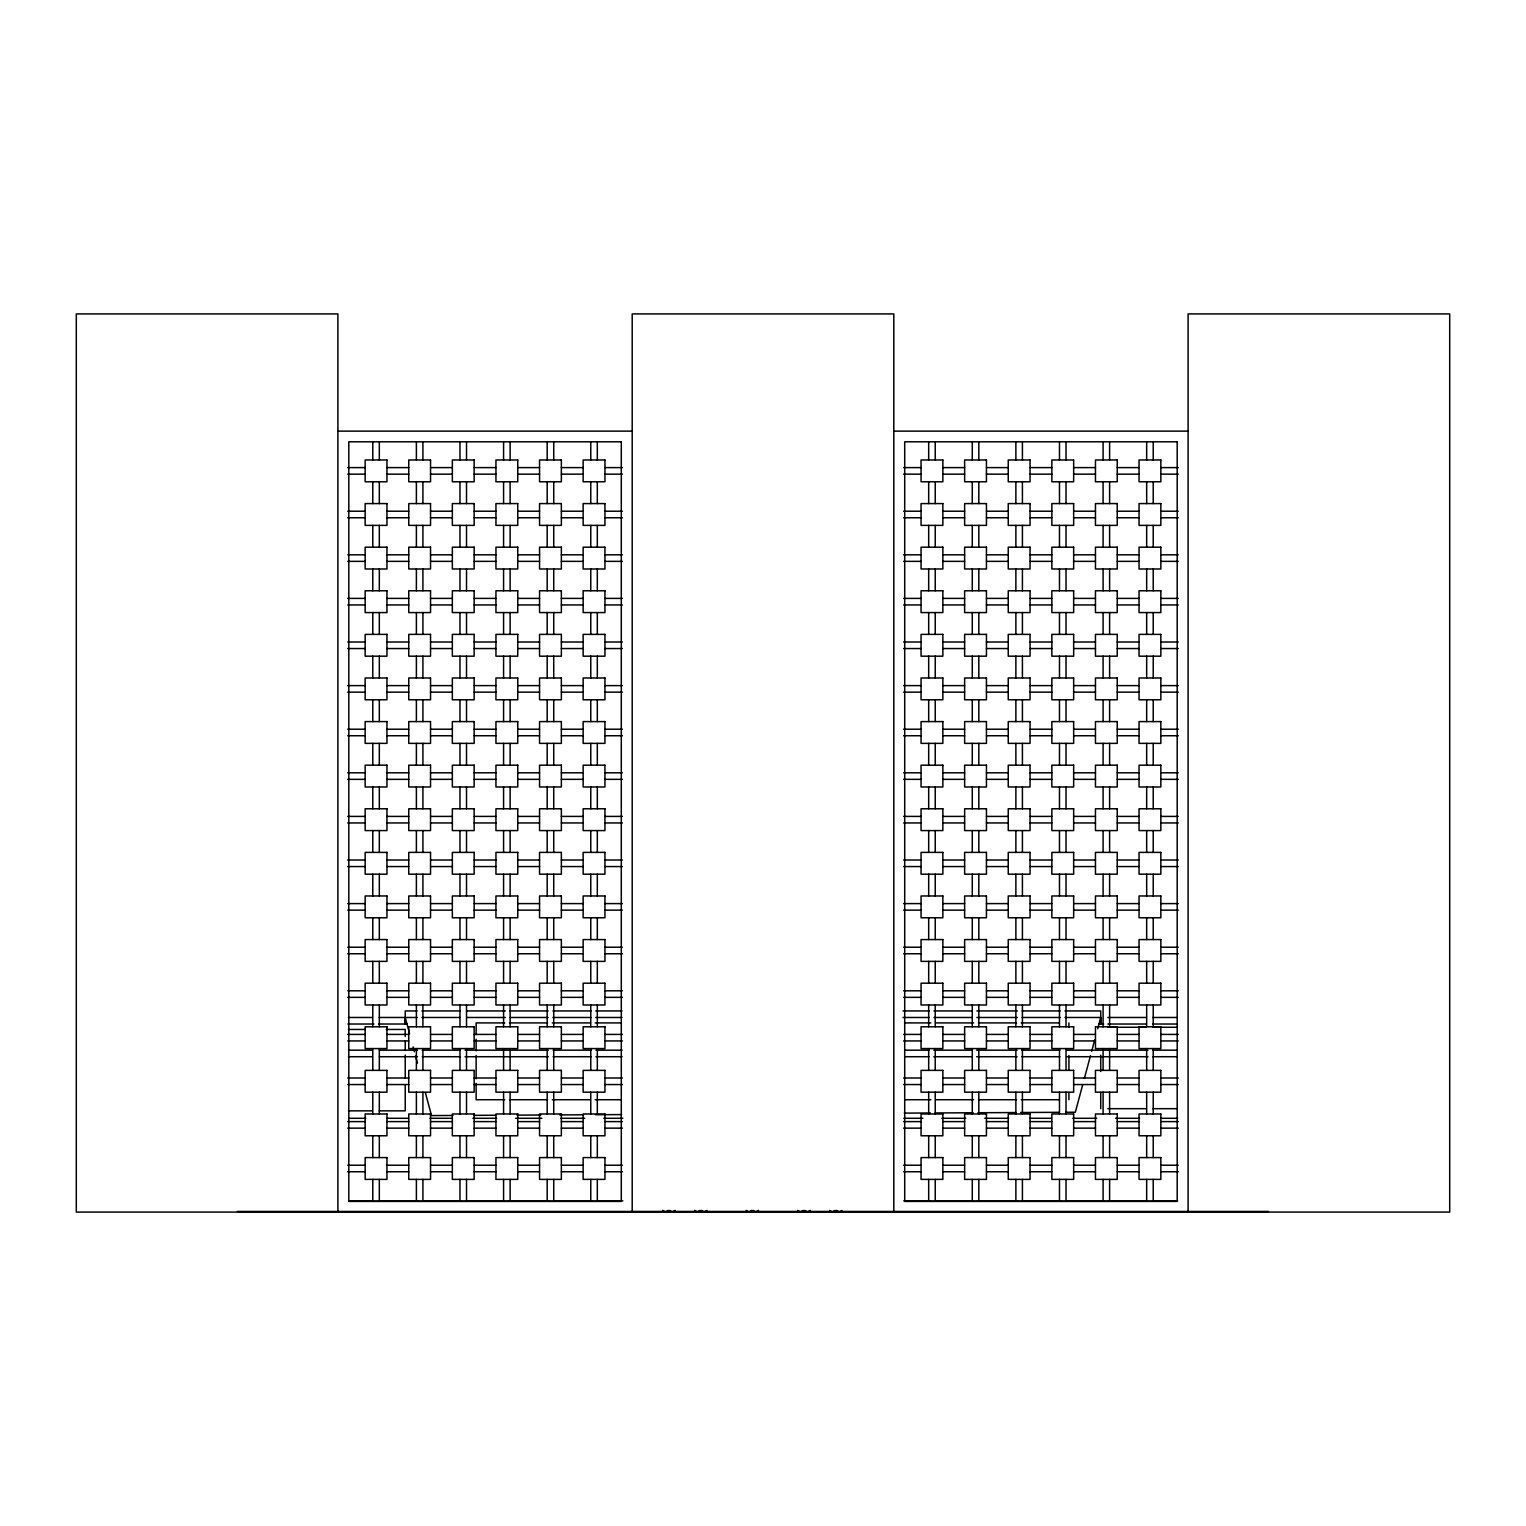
<?xml version="1.0" encoding="UTF-8"?>
<svg xmlns="http://www.w3.org/2000/svg" width="1526" height="1526" viewBox="0 0 1526 1526"><rect width="100%" height="100%" fill="white"/><g stroke="black" fill="none" stroke-linecap="round" stroke-linejoin="round"><path stroke-width="1.5" d="M1064.995 1017.48L1100.723 1017.48L1100.723 1024.022L1100.723 1010.937L1064.995 1010.937M1082.602 1085.081L1075.334 1112.225L1065.835 1112.282M1084.395 1078.386L1090.48 1055.687M1091.662 1051.319L1094.733 1039.855M1097.709 1028.753L1100.723 1017.48M452.898 1115.468L431.515 1115.582L425.392 1092.692M474.281 1115.353L495.664 1115.239M517.047 1115.125L540.795 1115.01M559.813 1114.915L583.561 1114.781M595.445 1114.724L621.578 1114.59M904.289 1113.122L930.421 1112.988M935.171 1112.969L973.187 1112.759M977.937 1112.74L1015.935 1112.549M1020.684 1112.511L1058.701 1112.32M337.895 431.133L632.203 431.133M893.797 431.133L1188.105 431.133M347.718 467.605L365.153 467.605M386.955 467.605L408.758 467.605M430.542 467.605L452.345 467.605M474.147 467.605L495.95 467.605M517.753 467.605L539.555 467.605M561.358 467.605L583.142 467.605M604.945 467.605L622.398 467.605M903.602 467.605L921.055 467.605M942.858 467.605L964.642 467.605M986.445 467.605L1008.247 467.605M1030.05 467.605L1051.853 467.605M1073.655 467.605L1095.458 467.605M1117.242 467.605L1139.045 467.605M1160.847 467.605L1178.282 467.605M347.718 474.147L365.153 474.147M386.955 474.147L408.758 474.147M430.542 474.147L452.345 474.147M474.147 474.147L495.95 474.147M517.753 474.147L539.555 474.147M561.358 474.147L583.142 474.147M604.945 474.147L622.398 474.147M903.602 474.147L921.055 474.147M942.858 474.147L964.642 474.147M986.445 474.147L1008.247 474.147M1030.05 474.147L1051.853 474.147M1073.655 474.147L1095.458 474.147M1117.242 474.147L1139.045 474.147M1160.847 474.147L1178.282 474.147M347.718 511.21L365.153 511.21M386.955 511.21L408.758 511.21M430.542 511.21L452.345 511.21M474.147 511.21L495.95 511.21M517.753 511.21L539.555 511.21M561.358 511.21L583.142 511.21M604.945 511.21L622.398 511.21M903.602 511.21L921.055 511.21M942.858 511.21L964.642 511.21M986.445 511.21L1008.247 511.21M1030.05 511.21L1051.853 511.21M1073.655 511.21L1095.458 511.21M1117.242 511.21L1139.045 511.21M1160.847 511.21L1178.282 511.21M347.718 517.753L365.153 517.753M386.955 517.753L408.758 517.753M430.542 517.753L452.345 517.753M474.147 517.753L495.95 517.753M517.753 517.753L539.555 517.753M561.358 517.753L583.142 517.753M604.945 517.753L622.398 517.753M903.602 517.753L921.055 517.753M942.858 517.753L964.642 517.753M986.445 517.753L1008.247 517.753M1030.05 517.753L1051.853 517.753M1073.655 517.753L1095.458 517.753M1117.242 517.753L1139.045 517.753M1160.847 517.753L1178.282 517.753M347.718 554.815L365.153 554.815M386.955 554.815L408.758 554.815M430.542 554.815L452.345 554.815M474.147 554.815L495.95 554.815M517.753 554.815L539.555 554.815M561.358 554.815L583.142 554.815M604.945 554.815L622.398 554.815M903.602 554.815L921.055 554.815M942.858 554.815L964.642 554.815M986.445 554.815L1008.247 554.815M1030.05 554.815L1051.853 554.815M1073.655 554.815L1095.458 554.815M1117.242 554.815L1139.045 554.815M1160.847 554.815L1178.282 554.815M347.718 561.358L365.153 561.358M386.955 561.358L408.758 561.358M430.542 561.358L452.345 561.358M474.147 561.358L495.95 561.358M517.753 561.358L539.555 561.358M561.358 561.358L583.142 561.358M604.945 561.358L622.398 561.358M903.602 561.358L921.055 561.358M942.858 561.358L964.642 561.358M986.445 561.358L1008.247 561.358M1030.05 561.358L1051.853 561.358M1073.655 561.358L1095.458 561.358M1117.242 561.358L1139.045 561.358M1160.847 561.358L1178.282 561.358M347.718 598.402L365.153 598.402M386.955 598.402L408.758 598.402M430.542 598.402L452.345 598.402M474.147 598.402L495.95 598.402M517.753 598.402L539.555 598.402M561.358 598.402L583.142 598.402M604.945 598.402L622.398 598.402M903.602 598.402L921.055 598.402M942.858 598.402L964.642 598.402M986.445 598.402L1008.247 598.402M1030.05 598.402L1051.853 598.402M1073.655 598.402L1095.458 598.402M1117.242 598.402L1139.045 598.402M1160.847 598.402L1178.282 598.402M347.718 604.945L365.153 604.945M386.955 604.945L408.758 604.945M430.542 604.945L452.345 604.945M474.147 604.945L495.95 604.945M517.753 604.945L539.555 604.945M561.358 604.945L583.142 604.945M604.945 604.945L622.398 604.945M903.602 604.945L921.055 604.945M942.858 604.945L964.642 604.945M986.445 604.945L1008.247 604.945M1030.05 604.945L1051.853 604.945M1073.655 604.945L1095.458 604.945M1117.242 604.945L1139.045 604.945M1160.847 604.945L1178.282 604.945M347.718 642.007L365.153 642.007M386.955 642.007L408.758 642.007M430.542 642.007L452.345 642.007M474.147 642.007L495.95 642.007M517.753 642.007L539.555 642.007M561.358 642.007L583.142 642.007M604.945 642.007L622.398 642.007M903.602 642.007L921.055 642.007M942.858 642.007L964.642 642.007M986.445 642.007L1008.247 642.007M1030.05 642.007L1051.853 642.007M1073.655 642.007L1095.458 642.007M1117.242 642.007L1139.045 642.007M1160.847 642.007L1178.282 642.007M347.718 648.55L365.153 648.55M386.955 648.55L408.758 648.55M430.542 648.55L452.345 648.55M474.147 648.55L495.95 648.55M517.753 648.55L539.555 648.55M561.358 648.55L583.142 648.55M604.945 648.55L622.398 648.55M903.602 648.55L921.055 648.55M942.858 648.55L964.642 648.55M986.445 648.55L1008.247 648.55M1030.05 648.55L1051.853 648.55M1073.655 648.55L1095.458 648.55M1117.242 648.55L1139.045 648.55M1160.847 648.55L1178.282 648.55M347.718 685.613L365.153 685.613M386.955 685.613L408.758 685.613M430.542 685.613L452.345 685.613M474.147 685.613L495.95 685.613M517.753 685.613L539.555 685.613M561.358 685.613L583.142 685.613M604.945 685.613L622.398 685.613M903.602 685.613L921.055 685.613M942.858 685.613L964.642 685.613M986.445 685.613L1008.247 685.613M1030.05 685.613L1051.853 685.613M1073.655 685.613L1095.458 685.613M1117.242 685.613L1139.045 685.613M1160.847 685.613L1178.282 685.613M347.718 692.155L365.153 692.155M386.955 692.155L408.758 692.155M430.542 692.155L452.345 692.155M474.147 692.155L495.95 692.155M517.753 692.155L539.555 692.155M561.358 692.155L583.142 692.155M604.945 692.155L622.398 692.155M903.602 692.155L921.055 692.155M942.858 692.155L964.642 692.155M986.445 692.155L1008.247 692.155M1030.05 692.155L1051.853 692.155M1073.655 692.155L1095.458 692.155M1117.242 692.155L1139.045 692.155M1160.847 692.155L1178.282 692.155M347.718 729.218L365.153 729.218M386.955 729.218L408.758 729.218M430.542 729.218L452.345 729.218M474.147 729.218L495.95 729.218M517.753 729.218L539.555 729.218M561.358 729.218L583.142 729.218M604.945 729.218L622.398 729.218M903.602 729.218L921.055 729.218M942.858 729.218L964.642 729.218M986.445 729.218L1008.247 729.218M1030.05 729.218L1051.853 729.218M1073.655 729.218L1095.458 729.218M1117.242 729.218L1139.045 729.218M1160.847 729.218L1178.282 729.218M347.718 735.742L365.153 735.742M386.955 735.742L408.758 735.742M430.542 735.742L452.345 735.742M474.147 735.742L495.95 735.742M517.753 735.742L539.555 735.742M561.358 735.742L583.142 735.742M604.945 735.742L622.398 735.742M903.602 735.742L921.055 735.742M942.858 735.742L964.642 735.742M986.445 735.742L1008.247 735.742M1030.05 735.742L1051.853 735.742M1073.655 735.742L1095.458 735.742M1117.242 735.742L1139.045 735.742M1160.847 735.742L1178.282 735.742M347.718 772.805L365.153 772.805M386.955 772.805L408.758 772.805M430.542 772.805L452.345 772.805M474.147 772.805L495.95 772.805M517.753 772.805L539.555 772.805M561.358 772.805L583.142 772.805M604.945 772.805L622.398 772.805M903.602 772.805L921.055 772.805M942.858 772.805L964.642 772.805M986.445 772.805L1008.247 772.805M1030.05 772.805L1051.853 772.805M1073.655 772.805L1095.458 772.805M1117.242 772.805L1139.045 772.805M1160.847 772.805L1178.282 772.805M347.718 779.347L365.153 779.347M386.955 779.347L408.758 779.347M430.542 779.347L452.345 779.347M474.147 779.347L495.95 779.347M517.753 779.347L539.555 779.347M561.358 779.347L583.142 779.347M604.945 779.347L622.398 779.347M903.602 779.347L921.055 779.347M942.858 779.347L964.642 779.347M986.445 779.347L1008.247 779.347M1030.05 779.347L1051.853 779.347M1073.655 779.347L1095.458 779.347M1117.242 779.347L1139.045 779.347M1160.847 779.347L1178.282 779.347M347.718 816.41L365.153 816.41M386.955 816.41L408.758 816.41M430.542 816.41L452.345 816.41M474.147 816.41L495.95 816.41M517.753 816.41L539.555 816.41M561.358 816.41L583.142 816.41M604.945 816.41L622.398 816.41M903.602 816.41L921.055 816.41M942.858 816.41L964.642 816.41M986.445 816.41L1008.247 816.41M1030.05 816.41L1051.853 816.41M1073.655 816.41L1095.458 816.41M1117.242 816.41L1139.045 816.41M1160.847 816.41L1178.282 816.41M347.718 822.953L365.153 822.953M386.955 822.953L408.758 822.953M430.542 822.953L452.345 822.953M474.147 822.953L495.95 822.953M517.753 822.953L539.555 822.953M561.358 822.953L583.142 822.953M604.945 822.953L622.398 822.953M903.602 822.953L921.055 822.953M942.858 822.953L964.642 822.953M986.445 822.953L1008.247 822.953M1030.05 822.953L1051.853 822.953M1073.655 822.953L1095.458 822.953M1117.242 822.953L1139.045 822.953M1160.847 822.953L1178.282 822.953M347.718 860.015L365.153 860.015M386.955 860.015L408.758 860.015M430.542 860.015L452.345 860.015M474.147 860.015L495.95 860.015M517.753 860.015L539.555 860.015M561.358 860.015L583.142 860.015M604.945 860.015L622.398 860.015M903.602 860.015L921.055 860.015M942.858 860.015L964.642 860.015M986.445 860.015L1008.247 860.015M1030.05 860.015L1051.853 860.015M1073.655 860.015L1095.458 860.015M1117.242 860.015L1139.045 860.015M1160.847 860.015L1178.282 860.015M347.718 866.558L365.153 866.558M386.955 866.558L408.758 866.558M430.542 866.558L452.345 866.558M474.147 866.558L495.95 866.558M517.753 866.558L539.555 866.558M561.358 866.558L583.142 866.558M604.945 866.558L622.398 866.558M903.602 866.558L921.055 866.558M942.858 866.558L964.642 866.558M986.445 866.558L1008.247 866.558M1030.05 866.558L1051.853 866.558M1073.655 866.558L1095.458 866.558M1117.242 866.558L1139.045 866.558M1160.847 866.558L1178.282 866.558M347.718 903.602L365.153 903.602M386.955 903.602L408.758 903.602M430.542 903.602L452.345 903.602M474.147 903.602L495.95 903.602M517.753 903.602L539.555 903.602M561.358 903.602L583.142 903.602M604.945 903.602L622.398 903.602M903.602 903.602L921.055 903.602M942.858 903.602L964.642 903.602M986.445 903.602L1008.247 903.602M1030.05 903.602L1051.853 903.602M1073.655 903.602L1095.458 903.602M1117.242 903.602L1139.045 903.602M1160.847 903.602L1178.282 903.602M347.718 910.145L365.153 910.145M386.955 910.145L408.758 910.145M430.542 910.145L452.345 910.145M474.147 910.145L495.95 910.145M517.753 910.145L539.555 910.145M561.358 910.145L583.142 910.145M604.945 910.145L622.398 910.145M903.602 910.145L921.055 910.145M942.858 910.145L964.642 910.145M986.445 910.145L1008.247 910.145M1030.05 910.145L1051.853 910.145M1073.655 910.145L1095.458 910.145M1117.242 910.145L1139.045 910.145M1160.847 910.145L1178.282 910.145M347.718 947.207L365.153 947.207M386.955 947.207L408.758 947.207M430.542 947.207L452.345 947.207M474.147 947.207L495.95 947.207M517.753 947.207L539.555 947.207M561.358 947.207L583.142 947.207M604.945 947.207L622.398 947.207M903.602 947.207L921.055 947.207M942.858 947.207L964.642 947.207M986.445 947.207L1008.247 947.207M1030.05 947.207L1051.853 947.207M1073.655 947.207L1095.458 947.207M1117.242 947.207L1139.045 947.207M1160.847 947.207L1178.282 947.207M347.718 953.75L365.153 953.75M386.955 953.75L408.758 953.75M430.542 953.75L452.345 953.75M474.147 953.75L495.95 953.75M517.753 953.75L539.555 953.75M561.358 953.75L583.142 953.75M604.945 953.75L622.398 953.75M903.602 953.75L921.055 953.75M942.858 953.75L964.642 953.75M986.445 953.75L1008.247 953.75M1030.05 953.75L1051.853 953.75M1073.655 953.75L1095.458 953.75M1117.242 953.75L1139.045 953.75M1160.847 953.75L1178.282 953.75M347.718 990.813L365.153 990.813M386.955 990.813L408.758 990.813M430.542 990.813L452.345 990.813M474.147 990.813L495.95 990.813M517.753 990.813L539.555 990.813M561.358 990.813L583.142 990.813M604.945 990.813L622.398 990.813M903.602 990.813L921.055 990.813M942.858 990.813L964.642 990.813M986.445 990.813L1008.247 990.813M1030.05 990.813L1051.853 990.813M1073.655 990.813L1095.458 990.813M1117.242 990.813L1139.045 990.813M1160.847 990.813L1178.282 990.813M347.718 997.355L365.153 997.355M386.955 997.355L408.758 997.355M430.542 997.355L452.345 997.355M474.147 997.355L495.95 997.355M517.753 997.355L539.555 997.355M561.358 997.355L583.142 997.355M604.945 997.355L622.398 997.355M903.602 997.355L921.055 997.355M942.858 997.355L964.642 997.355M986.445 997.355L1008.247 997.355M1030.05 997.355L1051.853 997.355M1073.655 997.355L1095.458 997.355M1117.242 997.355L1139.045 997.355M1160.847 997.355L1178.282 997.355M417.151 1010.937L405.229 1010.937L405.229 1024.022L405.229 1017.48L409.521 1033.445M421.901 1010.937L460.013 1010.937M467.166 1010.937L505.278 1010.937M510.027 1010.937L548.139 1010.937M552.908 1010.937L591.02 1010.937M595.769 1010.937L621.979 1010.937M903.03 1010.937L929.239 1010.937M933.988 1010.937L972.1 1010.937M976.869 1010.937L1017.365 1010.937M1022.134 1010.937L1060.227 1010.937M348.367 1017.48L372.058 1017.48M379.173 1017.48L417.151 1017.48M421.901 1017.48L460.013 1017.48M467.166 1017.48L505.278 1017.48M510.027 1017.48L548.139 1017.48M552.908 1017.48L591.02 1017.48M595.769 1017.48L621.979 1017.48M903.03 1017.48L929.239 1017.48M933.988 1017.48L972.1 1017.48M976.869 1017.48L1017.365 1017.48M1022.134 1017.48L1060.227 1017.48M1107.838 1017.48L1145.74 1017.48M1152.855 1017.48L1176.546 1017.48M504.705 1022.916L476.131 1022.916L476.131 1034.552M509.455 1022.916L547.548 1022.916M552.317 1022.916L590.409 1022.916M595.159 1022.916L621.349 1022.916M904.632 1022.916L930.822 1022.916M935.591 1022.916L973.664 1022.916M978.433 1022.916L1016.526 1022.916M1021.295 1022.916L1059.368 1022.916M347.909 1024.022L373.908 1024.022M378.639 1024.022L406.984 1024.022M1098.968 1024.022L1103.699 1024.022M1107.838 1024.022L1146.236 1024.022M1152.855 1024.022L1176.947 1024.022M1107.819 1027.265L1145.683 1027.265M1152.798 1027.265L1176.451 1027.265M348.443 1029.459L365 1029.459M386.307 1029.459L405.229 1029.459L405.229 1036.421M347.718 1034.418L365.153 1034.418M386.955 1034.418L408.758 1034.418M430.542 1034.418L452.345 1034.418M474.147 1034.418L495.95 1034.418M517.753 1034.418L539.555 1034.418M561.358 1034.418L583.142 1034.418M604.945 1034.418L622.398 1034.418M903.602 1034.418L921.055 1034.418M942.858 1034.418L964.642 1034.418M986.445 1034.418L1008.247 1034.418M1030.05 1034.418L1051.853 1034.418M1073.655 1034.418L1095.458 1034.418M1117.242 1034.418L1139.045 1034.418M1160.847 1034.418L1178.282 1034.418M347.718 1040.942L365.153 1040.942M386.955 1040.942L408.758 1040.942M430.542 1040.942L452.345 1040.942M474.147 1040.942L495.95 1040.942M517.753 1040.942L539.555 1040.942M561.358 1040.942L583.142 1040.942M604.945 1040.942L622.398 1040.942M903.602 1040.942L921.055 1040.942M942.858 1040.942L964.642 1040.942M986.445 1040.942L1008.247 1040.942M1030.05 1040.942L1051.853 1040.942M1073.655 1040.942L1095.458 1040.942M1117.242 1040.942L1139.045 1040.942M1160.847 1040.942L1178.282 1040.942M348.481 1050.174L372.268 1050.174M379.402 1050.174L417.475 1050.174M422.244 1050.174L460.318 1050.174M465.068 1050.174L548.349 1050.174M553.099 1050.174L591.172 1050.174M595.941 1050.174L622.112 1050.174M905.261 1050.174L929.048 1050.174M933.817 1050.174L971.89 1050.174M976.64 1050.174L1017.098 1050.174M1021.848 1050.174L1059.921 1050.174M1067.055 1050.174L1147.972 1050.174M1152.721 1050.174L1176.508 1050.174M348.481 1056.717L372.268 1056.717M379.402 1056.717L417.475 1056.717M422.244 1056.717L460.318 1056.717M465.068 1056.717L548.349 1056.717M553.099 1056.717L591.172 1056.717M595.941 1056.717L622.112 1056.717M905.261 1056.717L929.048 1056.717M933.817 1056.717L971.89 1056.717M976.64 1056.717L1017.098 1056.717M1021.848 1056.717L1059.921 1056.717M1067.055 1056.717L1147.972 1056.717M1152.721 1056.717L1176.508 1056.717M347.718 1078.005L365.153 1078.005M386.955 1078.005L408.758 1078.005M430.542 1078.005L452.345 1078.005M474.147 1078.005L495.95 1078.005M517.753 1078.005L539.555 1078.005M561.358 1078.005L583.142 1078.005M604.945 1078.005L622.398 1078.005M903.602 1078.005L921.055 1078.005M942.858 1078.005L964.642 1078.005M986.445 1078.005L1008.247 1078.005M1030.05 1078.005L1051.853 1078.005M1073.655 1078.005L1095.458 1078.005M1117.242 1078.005L1139.045 1078.005M1160.847 1078.005L1178.282 1078.005M347.718 1084.547L365.153 1084.547M386.955 1084.547L408.758 1084.547M430.542 1084.547L452.345 1084.547M474.147 1084.547L495.95 1084.547M517.753 1084.547L539.555 1084.547M561.358 1084.547L583.142 1084.547M604.945 1084.547L622.398 1084.547M903.602 1084.547L921.055 1084.547M942.858 1084.547L964.642 1084.547M986.445 1084.547L1008.247 1084.547M1030.05 1084.547L1051.853 1084.547M1073.655 1084.547L1095.458 1084.547M1117.242 1084.547L1139.045 1084.547M1160.847 1084.547L1178.282 1084.547M504.705 1099.731L476.131 1099.731L476.131 1083.441M509.455 1099.731L547.548 1099.731M552.317 1099.731L590.409 1099.731M595.159 1099.731L621.349 1099.731M904.632 1099.731L930.822 1099.731M935.591 1099.731L973.664 1099.731M978.433 1099.731L1016.526 1099.731M1021.295 1099.731L1059.368 1099.731M1107.819 1108.677L1145.683 1108.677M1152.798 1108.677L1176.451 1108.677M348.443 1110.852L372.096 1110.852M379.192 1110.852L405.229 1110.852L405.229 1085.272M349.034 1118.291L365.706 1118.291M387.127 1118.291L408.548 1118.291M429.989 1118.291L451.41 1118.291M472.85 1118.291L496.656 1118.291M515.693 1118.291L541.883 1118.291M560.939 1118.291L584.744 1118.291M603.8 1118.291L622.837 1118.291M903.793 1118.291L922.829 1118.291M941.885 1118.291L965.691 1118.291M984.728 1118.291L1008.552 1118.291M1029.974 1118.291L1051.395 1118.291M1072.835 1118.291L1096.641 1118.291M1115.678 1118.291L1139.502 1118.291M1160.924 1118.291L1177.595 1118.291M347.718 1121.61L365.153 1121.61M386.955 1121.61L408.758 1121.61M430.542 1121.61L452.345 1121.61M474.147 1121.61L495.95 1121.61M517.753 1121.61L539.555 1121.61M561.358 1121.61L583.142 1121.61M604.945 1121.61L622.398 1121.61M903.602 1121.61L921.055 1121.61M942.858 1121.61L964.642 1121.61M986.445 1121.61L1008.247 1121.61M1030.05 1121.61L1051.853 1121.61M1073.655 1121.61L1095.458 1121.61M1117.242 1121.61L1139.045 1121.61M1160.847 1121.61L1178.282 1121.61M347.718 1128.153L365.153 1128.153M386.955 1128.153L408.758 1128.153M430.542 1128.153L452.345 1128.153M474.147 1128.153L495.95 1128.153M517.753 1128.153L539.555 1128.153M561.358 1128.153L583.142 1128.153M604.945 1128.153L622.398 1128.153M903.602 1128.153L921.055 1128.153M942.858 1128.153L964.642 1128.153M986.445 1128.153L1008.247 1128.153M1030.05 1128.153L1051.853 1128.153M1073.655 1128.153L1095.458 1128.153M1117.242 1128.153L1139.045 1128.153M1160.847 1128.153L1178.282 1128.153M347.718 1165.215L365.153 1165.215M386.955 1165.215L408.758 1165.215M430.542 1165.215L452.345 1165.215M474.147 1165.215L495.95 1165.215M517.753 1165.215L539.555 1165.215M561.358 1165.215L583.142 1165.215M604.945 1165.215L622.398 1165.215M903.602 1165.215L921.055 1165.215M942.858 1165.215L964.642 1165.215M986.445 1165.215L1008.247 1165.215M1030.05 1165.215L1051.853 1165.215M1073.655 1165.215L1095.458 1165.215M1117.242 1165.215L1139.045 1165.215M1160.847 1165.215L1178.282 1165.215M347.718 1171.758L365.153 1171.758M386.955 1171.758L408.758 1171.758M430.542 1171.758L452.345 1171.758M474.147 1171.758L495.95 1171.758M517.753 1171.758L539.555 1171.758M561.358 1171.758L583.142 1171.758M604.945 1171.758L622.398 1171.758M903.602 1171.758L921.055 1171.758M942.858 1171.758L964.642 1171.758M986.445 1171.758L1008.247 1171.758M1030.05 1171.758L1051.853 1171.758M1073.655 1171.758L1095.458 1171.758M1117.242 1171.758L1139.045 1171.758M1160.847 1171.758L1178.282 1171.758M349.034 1200.867L372.84 1200.867M379.993 1200.867L418.086 1200.867M422.836 1200.867L460.928 1200.867M465.697 1200.867L503.79 1200.867M508.559 1200.867L549.036 1200.867M553.785 1200.867L591.878 1200.867M596.647 1200.867L622.837 1200.867M903.793 1200.867L929.983 1200.867M934.732 1200.867L972.825 1200.867M977.594 1200.867L1018.071 1200.867M1022.84 1200.867L1060.932 1200.867M1065.682 1200.867L1103.775 1200.867M1108.544 1200.867L1146.636 1200.867M1153.79 1200.867L1177.595 1200.867M237.446 1211.434L1268.507 1211.434M413.126 1046.912L414.404 1051.7M415.568 1056.068L417.456 1063.107M1188.105 1212.083L1188.105 313.917L1449.7 313.917L1449.7 1212.083L76.3 1212.083L76.3 313.917L337.895 313.917L337.895 1212.083M1153.217 442.54L1153.217 459.975M1153.217 481.777L1153.217 503.58M1153.217 525.383L1153.217 547.185M1153.217 568.988L1153.217 590.772M1153.217 612.575L1153.217 634.377M1153.217 656.18L1153.217 677.983M1153.217 699.785L1153.217 721.588M1153.217 743.372L1153.217 765.175M1153.217 786.977L1153.217 808.78M1153.217 830.583L1153.217 852.385M1153.217 874.188L1153.217 895.972M1153.217 917.775L1153.217 939.577M1153.217 961.38L1153.217 983.183M1153.217 1004.985L1153.217 1026.788M1153.217 1048.572L1153.217 1070.375M1153.217 1092.177L1153.217 1113.98M1153.217 1135.783L1153.217 1157.585M1153.217 1179.388L1153.217 1201.172L1146.675 1201.172L1146.675 1179.388M1146.675 442.54L1146.675 459.975M1146.675 481.777L1146.675 503.58M1146.675 525.383L1146.675 547.185M1146.675 568.988L1146.675 590.772M1146.675 612.575L1146.675 634.377M1146.675 656.18L1146.675 677.983M1146.675 699.785L1146.675 721.588M1146.675 743.372L1146.675 765.175M1146.675 786.977L1146.675 808.78M1146.675 830.583L1146.675 852.385M1146.675 874.188L1146.675 895.972M1146.675 917.775L1146.675 939.577M1146.675 961.38L1146.675 983.183M1146.675 1004.985L1146.675 1026.788M1146.675 1048.572L1146.675 1070.375M1146.675 1092.177L1146.675 1113.98M1146.675 1135.783L1146.675 1157.585M1109.612 442.54L1109.612 459.975M1109.612 481.777L1109.612 503.58M1109.612 525.383L1109.612 547.185M1109.612 568.988L1109.612 590.772M1109.612 612.575L1109.612 634.377M1109.612 656.18L1109.612 677.983M1109.612 699.785L1109.612 721.588M1109.612 743.372L1109.612 765.175M1109.612 786.977L1109.612 808.78M1109.612 830.583L1109.612 852.385M1109.612 874.188L1109.612 895.972M1109.612 917.775L1109.612 939.577M1109.612 961.38L1109.612 983.183M1109.612 1004.985L1109.612 1026.788M1109.612 1048.572L1109.612 1070.375M1109.612 1092.177L1109.612 1113.98M1109.612 1135.783L1109.612 1157.585M1109.612 1179.388L1109.612 1201.172L1103.088 1201.172L1103.088 1179.388M1103.088 442.54L1103.088 459.975M1103.088 481.777L1103.088 503.58M1103.088 525.383L1103.088 547.185M1103.088 568.988L1103.088 590.772M1103.088 612.575L1103.088 634.377M1103.088 656.18L1103.088 677.983M1103.088 699.785L1103.088 721.588M1103.088 743.372L1103.088 765.175M1103.088 786.977L1103.088 808.78M1103.088 830.583L1103.088 852.385M1103.088 874.188L1103.088 895.972M1103.088 917.775L1103.088 939.577M1103.088 961.38L1103.088 983.183M1103.088 1004.985L1103.088 1026.788M1103.088 1048.572L1103.088 1070.375M1103.088 1092.177L1103.088 1113.98M1103.088 1135.783L1103.088 1157.585M1100.723 1055.191L1100.723 1071.462M1100.723 1092.406L1100.723 1108.677M1068.906 1022.916L1068.906 1027.57M1068.906 1055.496L1068.906 1069.478M1068.906 1092.75L1068.906 1099.731M1066.025 442.54L1066.025 459.975M1066.025 481.777L1066.025 503.58M1066.025 525.383L1066.025 547.185M1066.025 568.988L1066.025 590.772M1066.025 612.575L1066.025 634.377M1066.025 656.18L1066.025 677.983M1066.025 699.785L1066.025 721.588M1066.025 743.372L1066.025 765.175M1066.025 786.977L1066.025 808.78M1066.025 830.583L1066.025 852.385M1066.025 874.188L1066.025 895.972M1066.025 917.775L1066.025 939.577M1066.025 961.38L1066.025 983.183M1066.025 1004.985L1066.025 1026.788M1066.025 1048.572L1066.025 1070.375M1066.025 1092.177L1066.025 1113.98M1066.025 1135.783L1066.025 1157.585M1066.025 1179.388L1066.025 1201.172L1059.483 1201.172L1059.483 1179.388M1059.483 442.54L1059.483 459.975M1059.483 481.777L1059.483 503.58M1059.483 525.383L1059.483 547.185M1059.483 568.988L1059.483 590.772M1059.483 612.575L1059.483 634.377M1059.483 656.18L1059.483 677.983M1059.483 699.785L1059.483 721.588M1059.483 743.372L1059.483 765.175M1059.483 786.977L1059.483 808.78M1059.483 830.583L1059.483 852.385M1059.483 874.188L1059.483 895.972M1059.483 917.775L1059.483 939.577M1059.483 961.38L1059.483 983.183M1059.483 1004.985L1059.483 1026.788M1059.483 1048.572L1059.483 1070.375M1059.483 1092.177L1059.483 1113.98M1059.483 1135.783L1059.483 1157.585M1022.42 442.54L1022.42 459.975M1022.42 481.777L1022.42 503.58M1022.42 525.383L1022.42 547.185M1022.42 568.988L1022.42 590.772M1022.42 612.575L1022.42 634.377M1022.42 656.18L1022.42 677.983M1022.42 699.785L1022.42 721.588M1022.42 743.372L1022.42 765.175M1022.42 786.977L1022.42 808.78M1022.42 830.583L1022.42 852.385M1022.42 874.188L1022.42 895.972M1022.42 917.775L1022.42 939.577M1022.42 961.38L1022.42 983.183M1022.42 1004.985L1022.42 1026.788M1022.42 1048.572L1022.42 1070.375M1022.42 1092.177L1022.42 1113.98M1022.42 1135.783L1022.42 1157.585M1022.42 1179.388L1022.42 1201.172L1015.877 1201.172L1015.877 1179.388M1015.877 442.54L1015.877 459.975M1015.877 481.777L1015.877 503.58M1015.877 525.383L1015.877 547.185M1015.877 568.988L1015.877 590.772M1015.877 612.575L1015.877 634.377M1015.877 656.18L1015.877 677.983M1015.877 699.785L1015.877 721.588M1015.877 743.372L1015.877 765.175M1015.877 786.977L1015.877 808.78M1015.877 830.583L1015.877 852.385M1015.877 874.188L1015.877 895.972M1015.877 917.775L1015.877 939.577M1015.877 961.38L1015.877 983.183M1015.877 1004.985L1015.877 1026.788M1015.877 1048.572L1015.877 1070.375M1015.877 1092.177L1015.877 1113.98M1015.877 1135.783L1015.877 1157.585M978.815 442.54L978.815 459.975M978.815 481.777L978.815 503.58M978.815 525.383L978.815 547.185M978.815 568.988L978.815 590.772M978.815 612.575L978.815 634.377M978.815 656.18L978.815 677.983M978.815 699.785L978.815 721.588M978.815 743.372L978.815 765.175M978.815 786.977L978.815 808.78M978.815 830.583L978.815 852.385M978.815 874.188L978.815 895.972M978.815 917.775L978.815 939.577M978.815 961.38L978.815 983.183M978.815 1004.985L978.815 1026.788M978.815 1048.572L978.815 1070.375M978.815 1092.177L978.815 1113.98M978.815 1135.783L978.815 1157.585M978.815 1179.388L978.815 1201.172L972.272 1201.172L972.272 1179.388M972.272 442.54L972.272 459.975M972.272 481.777L972.272 503.58M972.272 525.383L972.272 547.185M972.272 568.988L972.272 590.772M972.272 612.575L972.272 634.377M972.272 656.18L972.272 677.983M972.272 699.785L972.272 721.588M972.272 743.372L972.272 765.175M972.272 786.977L972.272 808.78M972.272 830.583L972.272 852.385M972.272 874.188L972.272 895.972M972.272 917.775L972.272 939.577M972.272 961.38L972.272 983.183M972.272 1004.985L972.272 1026.788M972.272 1048.572L972.272 1070.375M972.272 1092.177L972.272 1113.98M972.272 1135.783L972.272 1157.585M935.228 442.54L935.228 459.975M935.228 481.777L935.228 503.58M935.228 525.383L935.228 547.185M935.228 568.988L935.228 590.772M935.228 612.575L935.228 634.377M935.228 656.18L935.228 677.983M935.228 699.785L935.228 721.588M935.228 743.372L935.228 765.175M935.228 786.977L935.228 808.78M935.228 830.583L935.228 852.385M935.228 874.188L935.228 895.972M935.228 917.775L935.228 939.577M935.228 961.38L935.228 983.183M935.228 1004.985L935.228 1026.788M935.228 1048.572L935.228 1070.375M935.228 1092.177L935.228 1113.98M935.228 1135.783L935.228 1157.585M935.228 1179.388L935.228 1201.172L928.685 1201.172L928.685 1179.388M928.685 442.54L928.685 459.975M928.685 481.777L928.685 503.58M928.685 525.383L928.685 547.185M928.685 568.988L928.685 590.772M928.685 612.575L928.685 634.377M928.685 656.18L928.685 677.983M928.685 699.785L928.685 721.588M928.685 743.372L928.685 765.175M928.685 786.977L928.685 808.78M928.685 830.583L928.685 852.385M928.685 874.188L928.685 895.972M928.685 917.775L928.685 939.577M928.685 961.38L928.685 983.183M928.685 1004.985L928.685 1026.788M928.685 1048.572L928.685 1070.375M928.685 1092.177L928.685 1113.98M928.685 1135.783L928.685 1157.585M893.797 1212.083L893.797 313.917L632.203 313.917L632.203 1212.083M597.315 442.54L597.315 459.975M597.315 481.777L597.315 503.58M597.315 525.383L597.315 547.185M597.315 568.988L597.315 590.772M597.315 612.575L597.315 634.377M597.315 656.18L597.315 677.983M597.315 699.785L597.315 721.588M597.315 743.372L597.315 765.175M597.315 786.977L597.315 808.78M597.315 830.583L597.315 852.385M597.315 874.188L597.315 895.972M597.315 917.775L597.315 939.577M597.315 961.38L597.315 983.183M597.315 1004.985L597.315 1026.788M597.315 1048.572L597.315 1070.375M597.315 1092.177L597.315 1113.98M597.315 1135.783L597.315 1157.585M597.315 1179.388L597.315 1201.172L590.772 1201.172L590.772 1179.388M590.772 442.54L590.772 459.975M590.772 481.777L590.772 503.58M590.772 525.383L590.772 547.185M590.772 568.988L590.772 590.772M590.772 612.575L590.772 634.377M590.772 656.18L590.772 677.983M590.772 699.785L590.772 721.588M590.772 743.372L590.772 765.175M590.772 786.977L590.772 808.78M590.772 830.583L590.772 852.385M590.772 874.188L590.772 895.972M590.772 917.775L590.772 939.577M590.772 961.38L590.772 983.183M590.772 1004.985L590.772 1026.788M590.772 1048.572L590.772 1070.375M590.772 1092.177L590.772 1113.98M590.772 1135.783L590.772 1157.585M553.728 442.54L553.728 459.975M553.728 481.777L553.728 503.58M553.728 525.383L553.728 547.185M553.728 568.988L553.728 590.772M553.728 612.575L553.728 634.377M553.728 656.18L553.728 677.983M553.728 699.785L553.728 721.588M553.728 743.372L553.728 765.175M553.728 786.977L553.728 808.78M553.728 830.583L553.728 852.385M553.728 874.188L553.728 895.972M553.728 917.775L553.728 939.577M553.728 961.38L553.728 983.183M553.728 1004.985L553.728 1026.788M553.728 1048.572L553.728 1070.375M553.728 1092.177L553.728 1113.98M553.728 1135.783L553.728 1157.585M553.728 1179.388L553.728 1201.172L547.185 1201.172L547.185 1179.388M547.185 442.54L547.185 459.975M547.185 481.777L547.185 503.58M547.185 525.383L547.185 547.185M547.185 568.988L547.185 590.772M547.185 612.575L547.185 634.377M547.185 656.18L547.185 677.983M547.185 699.785L547.185 721.588M547.185 743.372L547.185 765.175M547.185 786.977L547.185 808.78M547.185 830.583L547.185 852.385M547.185 874.188L547.185 895.972M547.185 917.775L547.185 939.577M547.185 961.38L547.185 983.183M547.185 1004.985L547.185 1026.788M547.185 1048.572L547.185 1070.375M547.185 1092.177L547.185 1113.98M547.185 1135.783L547.185 1157.585M510.123 442.54L510.123 459.975M510.123 481.777L510.123 503.58M510.123 525.383L510.123 547.185M510.123 568.988L510.123 590.772M510.123 612.575L510.123 634.377M510.123 656.18L510.123 677.983M510.123 699.785L510.123 721.588M510.123 743.372L510.123 765.175M510.123 786.977L510.123 808.78M510.123 830.583L510.123 852.385M510.123 874.188L510.123 895.972M510.123 917.775L510.123 939.577M510.123 961.38L510.123 983.183M510.123 1004.985L510.123 1026.788M510.123 1048.572L510.123 1070.375M510.123 1092.177L510.123 1113.98M510.123 1135.783L510.123 1157.585M510.123 1179.388L510.123 1201.172L503.58 1201.172L503.58 1179.388M503.58 442.54L503.58 459.975M503.58 481.777L503.58 503.58M503.58 525.383L503.58 547.185M503.58 568.988L503.58 590.772M503.58 612.575L503.58 634.377M503.58 656.18L503.58 677.983M503.58 699.785L503.58 721.588M503.58 743.372L503.58 765.175M503.58 786.977L503.58 808.78M503.58 830.583L503.58 852.385M503.58 874.188L503.58 895.972M503.58 917.775L503.58 939.577M503.58 961.38L503.58 983.183M503.58 1004.985L503.58 1026.788M503.58 1048.572L503.58 1070.375M503.58 1092.177L503.58 1113.98M503.58 1135.783L503.58 1157.585M476.131 1039.206L476.131 1050.842M476.131 1055.496L476.131 1078.787M466.517 442.54L466.517 459.975M466.517 481.777L466.517 503.58M466.517 525.383L466.517 547.185M466.517 568.988L466.517 590.772M466.517 612.575L466.517 634.377M466.517 656.18L466.517 677.983M466.517 699.785L466.517 721.588M466.517 743.372L466.517 765.175M466.517 786.977L466.517 808.78M466.517 830.583L466.517 852.385M466.517 874.188L466.517 895.972M466.517 917.775L466.517 939.577M466.517 961.38L466.517 983.183M466.517 1004.985L466.517 1026.788M466.517 1048.572L466.517 1070.375M466.517 1092.177L466.517 1113.98M466.517 1135.783L466.517 1157.585M466.517 1179.388L466.517 1201.172L459.975 1201.172L459.975 1179.388M459.975 442.54L459.975 459.975M459.975 481.777L459.975 503.58M459.975 525.383L459.975 547.185M459.975 568.988L459.975 590.772M459.975 612.575L459.975 634.377M459.975 656.18L459.975 677.983M459.975 699.785L459.975 721.588M459.975 743.372L459.975 765.175M459.975 786.977L459.975 808.78M459.975 830.583L459.975 852.385M459.975 874.188L459.975 895.972M459.975 917.775L459.975 939.577M459.975 961.38L459.975 983.183M459.975 1004.985L459.975 1026.788M459.975 1048.572L459.975 1070.375M459.975 1092.177L459.975 1113.98M459.975 1135.783L459.975 1157.585M422.912 442.54L422.912 459.975M422.912 481.777L422.912 503.58M422.912 525.383L422.912 547.185M422.912 568.988L422.912 590.772M422.912 612.575L422.912 634.377M422.912 656.18L422.912 677.983M422.912 699.785L422.912 721.588M422.912 743.372L422.912 765.175M422.912 786.977L422.912 808.78M422.912 830.583L422.912 852.385M422.912 874.188L422.912 895.972M422.912 917.775L422.912 939.577M422.912 961.38L422.912 983.183M422.912 1004.985L422.912 1026.788M422.912 1048.572L422.912 1070.375M422.912 1092.177L422.912 1113.98M422.912 1135.783L422.912 1157.585M422.912 1179.388L422.912 1201.172L416.388 1201.172L416.388 1179.388M416.388 442.54L416.388 459.975M416.388 481.777L416.388 503.58M416.388 525.383L416.388 547.185M416.388 568.988L416.388 590.772M416.388 612.575L416.388 634.377M416.388 656.18L416.388 677.983M416.388 699.785L416.388 721.588M416.388 743.372L416.388 765.175M416.388 786.977L416.388 808.78M416.388 830.583L416.388 852.385M416.388 874.188L416.388 895.972M416.388 917.775L416.388 939.577M416.388 961.38L416.388 983.183M416.388 1004.985L416.388 1026.788M416.388 1048.572L416.388 1070.375M416.388 1092.177L416.388 1113.98M416.388 1135.783L416.388 1157.585M405.229 1041.075L405.229 1050.384M405.229 1055.038L405.229 1078.291M379.325 442.54L379.325 459.975M379.325 481.777L379.325 503.58M379.325 525.383L379.325 547.185M379.325 568.988L379.325 590.772M379.325 612.575L379.325 634.377M379.325 656.18L379.325 677.983M379.325 699.785L379.325 721.588M379.325 743.372L379.325 765.175M379.325 786.977L379.325 808.78M379.325 830.583L379.325 852.385M379.325 874.188L379.325 895.972M379.325 917.775L379.325 939.577M379.325 961.38L379.325 983.183M379.325 1004.985L379.325 1026.788M379.325 1048.572L379.325 1070.375M379.325 1092.177L379.325 1113.98M379.325 1135.783L379.325 1157.585M379.325 1179.388L379.325 1201.172L372.783 1201.172L372.783 1179.388M372.783 442.54L372.783 459.975M372.783 481.777L372.783 503.58M372.783 525.383L372.783 547.185M372.783 568.988L372.783 590.772M372.783 612.575L372.783 634.377M372.783 656.18L372.783 677.983M372.783 699.785L372.783 721.588M372.783 743.372L372.783 765.175M372.783 786.977L372.783 808.78M372.783 830.583L372.783 852.385M372.783 874.188L372.783 895.972M372.783 917.775L372.783 939.577M372.783 961.38L372.783 983.183M372.783 1004.985L372.783 1026.788M372.783 1048.572L372.783 1070.375M372.783 1092.177L372.783 1113.98M372.783 1135.783L372.783 1157.585M810.058 1210.385A6.924 4.902 -90 0 1 808.303 1211.434M806.377 1211.434A6.924 4.902 -90 0 1 804.622 1210.385M803.21 1210.385A6.924 4.902 -90 0 1 801.436 1211.434M799.529 1211.434A6.924 4.902 -90 0 1 797.774 1210.385M675.045 1210.385A6.924 4.902 -90 0 1 673.29 1211.434M671.383 1211.434A6.924 4.902 -90 0 1 669.609 1210.385M668.197 1210.385A6.924 4.902 -90 0 1 666.423 1211.434M664.516 1211.434A6.924 4.902 -90 0 1 662.761 1210.385M841.932 1210.385A6.924 4.902 -90 0 1 840.158 1211.434M838.251 1211.434A6.924 4.902 -90 0 1 836.496 1210.385M835.084 1210.385A6.924 4.902 -90 0 1 833.31 1211.434M831.403 1211.434A6.924 4.902 -90 0 1 829.648 1210.385M706.92 1210.385A6.924 4.902 -90 0 1 705.165 1211.434M703.238 1211.434A6.924 4.902 -90 0 1 701.483 1210.385M700.072 1210.385A6.924 4.902 -90 0 1 698.298 1211.434M696.39 1211.434A6.924 4.902 -90 0 1 694.635 1210.385M758.498 1210.385A6.924 4.902 -90 0 1 756.724 1211.434M754.817 1211.434A6.924 4.902 -90 0 1 753.043 1210.385M751.631 1210.385A6.924 4.902 -90 0 1 749.876 1211.434M747.969 1211.434A6.924 4.902 -90 0 1 746.195 1210.385M621.292 441.796L348.805 441.796L348.805 1201.42L621.292 1201.42L621.292 441.796M1177.195 441.796L904.708 441.796L904.708 1201.42L1177.195 1201.42L1177.195 441.796M386.955 459.975L365.153 459.975L365.153 481.777L386.955 481.777L386.955 459.975M430.542 459.975L408.758 459.975L408.758 481.777L430.542 481.777L430.542 459.975M474.147 459.975L452.345 459.975L452.345 481.777L474.147 481.777L474.147 459.975M517.753 459.975L495.95 459.975L495.95 481.777L517.753 481.777L517.753 459.975M561.358 459.975L539.555 459.975L539.555 481.777L561.358 481.777L561.358 459.975M604.945 459.975L583.142 459.975L583.142 481.777L604.945 481.777L604.945 459.975M942.858 459.975L921.055 459.975L921.055 481.777L942.858 481.777L942.858 459.975M986.445 459.975L964.642 459.975L964.642 481.777L986.445 481.777L986.445 459.975M1030.05 459.975L1008.247 459.975L1008.247 481.777L1030.05 481.777L1030.05 459.975M1073.655 459.975L1051.853 459.975L1051.853 481.777L1073.655 481.777L1073.655 459.975M1117.242 459.975L1095.458 459.975L1095.458 481.777L1117.242 481.777L1117.242 459.975M1160.847 459.975L1139.045 459.975L1139.045 481.777L1160.847 481.777L1160.847 459.975M386.955 503.58L365.153 503.58L365.153 525.383L386.955 525.383L386.955 503.58M430.542 503.58L408.758 503.58L408.758 525.383L430.542 525.383L430.542 503.58M474.147 503.58L452.345 503.58L452.345 525.383L474.147 525.383L474.147 503.58M517.753 503.58L495.95 503.58L495.95 525.383L517.753 525.383L517.753 503.58M561.358 503.58L539.555 503.58L539.555 525.383L561.358 525.383L561.358 503.58M604.945 503.58L583.142 503.58L583.142 525.383L604.945 525.383L604.945 503.58M942.858 503.58L921.055 503.58L921.055 525.383L942.858 525.383L942.858 503.58M986.445 503.58L964.642 503.58L964.642 525.383L986.445 525.383L986.445 503.58M1030.05 503.58L1008.247 503.58L1008.247 525.383L1030.05 525.383L1030.05 503.58M1073.655 503.58L1051.853 503.58L1051.853 525.383L1073.655 525.383L1073.655 503.58M1117.242 503.58L1095.458 503.58L1095.458 525.383L1117.242 525.383L1117.242 503.58M1160.847 503.58L1139.045 503.58L1139.045 525.383L1160.847 525.383L1160.847 503.58M386.955 547.185L365.153 547.185L365.153 568.988L386.955 568.988L386.955 547.185M430.542 547.185L408.758 547.185L408.758 568.988L430.542 568.988L430.542 547.185M474.147 547.185L452.345 547.185L452.345 568.988L474.147 568.988L474.147 547.185M517.753 547.185L495.95 547.185L495.95 568.988L517.753 568.988L517.753 547.185M561.358 547.185L539.555 547.185L539.555 568.988L561.358 568.988L561.358 547.185M604.945 547.185L583.142 547.185L583.142 568.988L604.945 568.988L604.945 547.185M942.858 547.185L921.055 547.185L921.055 568.988L942.858 568.988L942.858 547.185M986.445 547.185L964.642 547.185L964.642 568.988L986.445 568.988L986.445 547.185M1030.05 547.185L1008.247 547.185L1008.247 568.988L1030.05 568.988L1030.05 547.185M1073.655 547.185L1051.853 547.185L1051.853 568.988L1073.655 568.988L1073.655 547.185M1117.242 547.185L1095.458 547.185L1095.458 568.988L1117.242 568.988L1117.242 547.185M1160.847 547.185L1139.045 547.185L1139.045 568.988L1160.847 568.988L1160.847 547.185M386.955 590.772L365.153 590.772L365.153 612.575L386.955 612.575L386.955 590.772M430.542 590.772L408.758 590.772L408.758 612.575L430.542 612.575L430.542 590.772M474.147 590.772L452.345 590.772L452.345 612.575L474.147 612.575L474.147 590.772M517.753 590.772L495.95 590.772L495.95 612.575L517.753 612.575L517.753 590.772M561.358 590.772L539.555 590.772L539.555 612.575L561.358 612.575L561.358 590.772M604.945 590.772L583.142 590.772L583.142 612.575L604.945 612.575L604.945 590.772M942.858 590.772L921.055 590.772L921.055 612.575L942.858 612.575L942.858 590.772M986.445 590.772L964.642 590.772L964.642 612.575L986.445 612.575L986.445 590.772M1030.05 590.772L1008.247 590.772L1008.247 612.575L1030.05 612.575L1030.05 590.772M1073.655 590.772L1051.853 590.772L1051.853 612.575L1073.655 612.575L1073.655 590.772M1117.242 590.772L1095.458 590.772L1095.458 612.575L1117.242 612.575L1117.242 590.772M1160.847 590.772L1139.045 590.772L1139.045 612.575L1160.847 612.575L1160.847 590.772M386.955 634.377L365.153 634.377L365.153 656.18L386.955 656.18L386.955 634.377M430.542 634.377L408.758 634.377L408.758 656.18L430.542 656.18L430.542 634.377M474.147 634.377L452.345 634.377L452.345 656.18L474.147 656.18L474.147 634.377M517.753 634.377L495.95 634.377L495.95 656.18L517.753 656.18L517.753 634.377M561.358 634.377L539.555 634.377L539.555 656.18L561.358 656.18L561.358 634.377M604.945 634.377L583.142 634.377L583.142 656.18L604.945 656.18L604.945 634.377M942.858 634.377L921.055 634.377L921.055 656.18L942.858 656.18L942.858 634.377M986.445 634.377L964.642 634.377L964.642 656.18L986.445 656.18L986.445 634.377M1030.05 634.377L1008.247 634.377L1008.247 656.18L1030.05 656.18L1030.05 634.377M1073.655 634.377L1051.853 634.377L1051.853 656.18L1073.655 656.18L1073.655 634.377M1117.242 634.377L1095.458 634.377L1095.458 656.18L1117.242 656.18L1117.242 634.377M1160.847 634.377L1139.045 634.377L1139.045 656.18L1160.847 656.18L1160.847 634.377M386.955 677.983L365.153 677.983L365.153 699.785L386.955 699.785L386.955 677.983M430.542 677.983L408.758 677.983L408.758 699.785L430.542 699.785L430.542 677.983M474.147 677.983L452.345 677.983L452.345 699.785L474.147 699.785L474.147 677.983M517.753 677.983L495.95 677.983L495.95 699.785L517.753 699.785L517.753 677.983M561.358 677.983L539.555 677.983L539.555 699.785L561.358 699.785L561.358 677.983M604.945 677.983L583.142 677.983L583.142 699.785L604.945 699.785L604.945 677.983M942.858 677.983L921.055 677.983L921.055 699.785L942.858 699.785L942.858 677.983M986.445 677.983L964.642 677.983L964.642 699.785L986.445 699.785L986.445 677.983M1030.05 677.983L1008.247 677.983L1008.247 699.785L1030.05 699.785L1030.05 677.983M1073.655 677.983L1051.853 677.983L1051.853 699.785L1073.655 699.785L1073.655 677.983M1117.242 677.983L1095.458 677.983L1095.458 699.785L1117.242 699.785L1117.242 677.983M1160.847 677.983L1139.045 677.983L1139.045 699.785L1160.847 699.785L1160.847 677.983M386.955 721.588L365.153 721.588L365.153 743.372L386.955 743.372L386.955 721.588M430.542 721.588L408.758 721.588L408.758 743.372L430.542 743.372L430.542 721.588M474.147 721.588L452.345 721.588L452.345 743.372L474.147 743.372L474.147 721.588M517.753 721.588L495.95 721.588L495.95 743.372L517.753 743.372L517.753 721.588M561.358 721.588L539.555 721.588L539.555 743.372L561.358 743.372L561.358 721.588M604.945 721.588L583.142 721.588L583.142 743.372L604.945 743.372L604.945 721.588M942.858 721.588L921.055 721.588L921.055 743.372L942.858 743.372L942.858 721.588M986.445 721.588L964.642 721.588L964.642 743.372L986.445 743.372L986.445 721.588M1030.05 721.588L1008.247 721.588L1008.247 743.372L1030.05 743.372L1030.05 721.588M1073.655 721.588L1051.853 721.588L1051.853 743.372L1073.655 743.372L1073.655 721.588M1117.242 721.588L1095.458 721.588L1095.458 743.372L1117.242 743.372L1117.242 721.588M1160.847 721.588L1139.045 721.588L1139.045 743.372L1160.847 743.372L1160.847 721.588M386.955 765.175L365.153 765.175L365.153 786.977L386.955 786.977L386.955 765.175M430.542 765.175L408.758 765.175L408.758 786.977L430.542 786.977L430.542 765.175M474.147 765.175L452.345 765.175L452.345 786.977L474.147 786.977L474.147 765.175M517.753 765.175L495.95 765.175L495.95 786.977L517.753 786.977L517.753 765.175M561.358 765.175L539.555 765.175L539.555 786.977L561.358 786.977L561.358 765.175M604.945 765.175L583.142 765.175L583.142 786.977L604.945 786.977L604.945 765.175M942.858 765.175L921.055 765.175L921.055 786.977L942.858 786.977L942.858 765.175M986.445 765.175L964.642 765.175L964.642 786.977L986.445 786.977L986.445 765.175M1030.05 765.175L1008.247 765.175L1008.247 786.977L1030.05 786.977L1030.05 765.175M1073.655 765.175L1051.853 765.175L1051.853 786.977L1073.655 786.977L1073.655 765.175M1117.242 765.175L1095.458 765.175L1095.458 786.977L1117.242 786.977L1117.242 765.175M1160.847 765.175L1139.045 765.175L1139.045 786.977L1160.847 786.977L1160.847 765.175M386.955 808.78L365.153 808.78L365.153 830.583L386.955 830.583L386.955 808.78M430.542 808.78L408.758 808.78L408.758 830.583L430.542 830.583L430.542 808.78M474.147 808.78L452.345 808.78L452.345 830.583L474.147 830.583L474.147 808.78M517.753 808.78L495.95 808.78L495.95 830.583L517.753 830.583L517.753 808.78M561.358 808.78L539.555 808.78L539.555 830.583L561.358 830.583L561.358 808.78M604.945 808.78L583.142 808.78L583.142 830.583L604.945 830.583L604.945 808.78M942.858 808.78L921.055 808.78L921.055 830.583L942.858 830.583L942.858 808.78M986.445 808.78L964.642 808.78L964.642 830.583L986.445 830.583L986.445 808.78M1030.05 808.78L1008.247 808.78L1008.247 830.583L1030.05 830.583L1030.05 808.78M1073.655 808.78L1051.853 808.78L1051.853 830.583L1073.655 830.583L1073.655 808.78M1117.242 808.78L1095.458 808.78L1095.458 830.583L1117.242 830.583L1117.242 808.78M1160.847 808.78L1139.045 808.78L1139.045 830.583L1160.847 830.583L1160.847 808.78M386.955 852.385L365.153 852.385L365.153 874.188L386.955 874.188L386.955 852.385M430.542 852.385L408.758 852.385L408.758 874.188L430.542 874.188L430.542 852.385M474.147 852.385L452.345 852.385L452.345 874.188L474.147 874.188L474.147 852.385M517.753 852.385L495.95 852.385L495.95 874.188L517.753 874.188L517.753 852.385M561.358 852.385L539.555 852.385L539.555 874.188L561.358 874.188L561.358 852.385M604.945 852.385L583.142 852.385L583.142 874.188L604.945 874.188L604.945 852.385M942.858 852.385L921.055 852.385L921.055 874.188L942.858 874.188L942.858 852.385M986.445 852.385L964.642 852.385L964.642 874.188L986.445 874.188L986.445 852.385M1030.05 852.385L1008.247 852.385L1008.247 874.188L1030.05 874.188L1030.05 852.385M1073.655 852.385L1051.853 852.385L1051.853 874.188L1073.655 874.188L1073.655 852.385M1117.242 852.385L1095.458 852.385L1095.458 874.188L1117.242 874.188L1117.242 852.385M1160.847 852.385L1139.045 852.385L1139.045 874.188L1160.847 874.188L1160.847 852.385M386.955 895.972L365.153 895.972L365.153 917.775L386.955 917.775L386.955 895.972M430.542 895.972L408.758 895.972L408.758 917.775L430.542 917.775L430.542 895.972M474.147 895.972L452.345 895.972L452.345 917.775L474.147 917.775L474.147 895.972M517.753 895.972L495.95 895.972L495.95 917.775L517.753 917.775L517.753 895.972M561.358 895.972L539.555 895.972L539.555 917.775L561.358 917.775L561.358 895.972M604.945 895.972L583.142 895.972L583.142 917.775L604.945 917.775L604.945 895.972M942.858 895.972L921.055 895.972L921.055 917.775L942.858 917.775L942.858 895.972M986.445 895.972L964.642 895.972L964.642 917.775L986.445 917.775L986.445 895.972M1030.05 895.972L1008.247 895.972L1008.247 917.775L1030.05 917.775L1030.05 895.972M1073.655 895.972L1051.853 895.972L1051.853 917.775L1073.655 917.775L1073.655 895.972M1117.242 895.972L1095.458 895.972L1095.458 917.775L1117.242 917.775L1117.242 895.972M1160.847 895.972L1139.045 895.972L1139.045 917.775L1160.847 917.775L1160.847 895.972M386.955 939.577L365.153 939.577L365.153 961.38L386.955 961.38L386.955 939.577M430.542 939.577L408.758 939.577L408.758 961.38L430.542 961.38L430.542 939.577M474.147 939.577L452.345 939.577L452.345 961.38L474.147 961.38L474.147 939.577M517.753 939.577L495.95 939.577L495.95 961.38L517.753 961.38L517.753 939.577M561.358 939.577L539.555 939.577L539.555 961.38L561.358 961.38L561.358 939.577M604.945 939.577L583.142 939.577L583.142 961.38L604.945 961.38L604.945 939.577M942.858 939.577L921.055 939.577L921.055 961.38L942.858 961.38L942.858 939.577M986.445 939.577L964.642 939.577L964.642 961.38L986.445 961.38L986.445 939.577M1030.05 939.577L1008.247 939.577L1008.247 961.38L1030.05 961.38L1030.05 939.577M1073.655 939.577L1051.853 939.577L1051.853 961.38L1073.655 961.38L1073.655 939.577M1117.242 939.577L1095.458 939.577L1095.458 961.38L1117.242 961.38L1117.242 939.577M1160.847 939.577L1139.045 939.577L1139.045 961.38L1160.847 961.38L1160.847 939.577M386.955 983.183L365.153 983.183L365.153 1004.985L386.955 1004.985L386.955 983.183M430.542 983.183L408.758 983.183L408.758 1004.985L430.542 1004.985L430.542 983.183M474.147 983.183L452.345 983.183L452.345 1004.985L474.147 1004.985L474.147 983.183M517.753 983.183L495.95 983.183L495.95 1004.985L517.753 1004.985L517.753 983.183M561.358 983.183L539.555 983.183L539.555 1004.985L561.358 1004.985L561.358 983.183M604.945 983.183L583.142 983.183L583.142 1004.985L604.945 1004.985L604.945 983.183M942.858 983.183L921.055 983.183L921.055 1004.985L942.858 1004.985L942.858 983.183M986.445 983.183L964.642 983.183L964.642 1004.985L986.445 1004.985L986.445 983.183M1030.05 983.183L1008.247 983.183L1008.247 1004.985L1030.05 1004.985L1030.05 983.183M1073.655 983.183L1051.853 983.183L1051.853 1004.985L1073.655 1004.985L1073.655 983.183M1117.242 983.183L1095.458 983.183L1095.458 1004.985L1117.242 1004.985L1117.242 983.183M1160.847 983.183L1139.045 983.183L1139.045 1004.985L1160.847 1004.985L1160.847 983.183M386.955 1026.788L365.153 1026.788L365.153 1048.572L386.955 1048.572L386.955 1026.788M430.542 1026.788L408.758 1026.788L408.758 1048.572L430.542 1048.572L430.542 1026.788M474.147 1026.788L452.345 1026.788L452.345 1048.572L474.147 1048.572L474.147 1026.788M517.753 1026.788L495.95 1026.788L495.95 1048.572L517.753 1048.572L517.753 1026.788M561.358 1026.788L539.555 1026.788L539.555 1048.572L561.358 1048.572L561.358 1026.788M604.945 1026.788L583.142 1026.788L583.142 1048.572L604.945 1048.572L604.945 1026.788M942.858 1026.788L921.055 1026.788L921.055 1048.572L942.858 1048.572L942.858 1026.788M986.445 1026.788L964.642 1026.788L964.642 1048.572L986.445 1048.572L986.445 1026.788M1030.05 1026.788L1008.247 1026.788L1008.247 1048.572L1030.05 1048.572L1030.05 1026.788M1073.655 1026.788L1051.853 1026.788L1051.853 1048.572L1073.655 1048.572L1073.655 1026.788M1117.242 1026.788L1095.458 1026.788L1095.458 1048.572L1117.242 1048.572L1117.242 1026.788M1160.847 1026.788L1139.045 1026.788L1139.045 1048.572L1160.847 1048.572L1160.847 1026.788M386.955 1070.375L365.153 1070.375L365.153 1092.177L386.955 1092.177L386.955 1070.375M430.542 1070.375L408.758 1070.375L408.758 1092.177L430.542 1092.177L430.542 1070.375M474.147 1070.375L452.345 1070.375L452.345 1092.177L474.147 1092.177L474.147 1070.375M517.753 1070.375L495.95 1070.375L495.95 1092.177L517.753 1092.177L517.753 1070.375M561.358 1070.375L539.555 1070.375L539.555 1092.177L561.358 1092.177L561.358 1070.375M604.945 1070.375L583.142 1070.375L583.142 1092.177L604.945 1092.177L604.945 1070.375M942.858 1070.375L921.055 1070.375L921.055 1092.177L942.858 1092.177L942.858 1070.375M986.445 1070.375L964.642 1070.375L964.642 1092.177L986.445 1092.177L986.445 1070.375M1030.05 1070.375L1008.247 1070.375L1008.247 1092.177L1030.05 1092.177L1030.05 1070.375M1073.655 1070.375L1051.853 1070.375L1051.853 1092.177L1073.655 1092.177L1073.655 1070.375M1117.242 1070.375L1095.458 1070.375L1095.458 1092.177L1117.242 1092.177L1117.242 1070.375M1160.847 1070.375L1139.045 1070.375L1139.045 1092.177L1160.847 1092.177L1160.847 1070.375M386.955 1113.98L365.153 1113.98L365.153 1135.783L386.955 1135.783L386.955 1113.98M430.542 1113.98L408.758 1113.98L408.758 1135.783L430.542 1135.783L430.542 1113.98M474.147 1113.98L452.345 1113.98L452.345 1135.783L474.147 1135.783L474.147 1113.98M517.753 1113.98L495.95 1113.98L495.95 1135.783L517.753 1135.783L517.753 1113.98M561.358 1113.98L539.555 1113.98L539.555 1135.783L561.358 1135.783L561.358 1113.98M604.945 1113.98L583.142 1113.98L583.142 1135.783L604.945 1135.783L604.945 1113.98M942.858 1113.98L921.055 1113.98L921.055 1135.783L942.858 1135.783L942.858 1113.98M986.445 1113.98L964.642 1113.98L964.642 1135.783L986.445 1135.783L986.445 1113.98M1030.05 1113.98L1008.247 1113.98L1008.247 1135.783L1030.05 1135.783L1030.05 1113.98M1073.655 1113.98L1051.853 1113.98L1051.853 1135.783L1073.655 1135.783L1073.655 1113.98M1117.242 1113.98L1095.458 1113.98L1095.458 1135.783L1117.242 1135.783L1117.242 1113.98M1160.847 1113.98L1139.045 1113.98L1139.045 1135.783L1160.847 1135.783L1160.847 1113.98M386.955 1157.585L365.153 1157.585L365.153 1179.388L386.955 1179.388L386.955 1157.585M430.542 1157.585L408.758 1157.585L408.758 1179.388L430.542 1179.388L430.542 1157.585M474.147 1157.585L452.345 1157.585L452.345 1179.388L474.147 1179.388L474.147 1157.585M517.753 1157.585L495.95 1157.585L495.95 1179.388L517.753 1179.388L517.753 1157.585M561.358 1157.585L539.555 1157.585L539.555 1179.388L561.358 1179.388L561.358 1157.585M604.945 1157.585L583.142 1157.585L583.142 1179.388L604.945 1179.388L604.945 1157.585M942.858 1157.585L921.055 1157.585L921.055 1179.388L942.858 1179.388L942.858 1157.585M986.445 1157.585L964.642 1157.585L964.642 1179.388L986.445 1179.388L986.445 1157.585M1030.05 1157.585L1008.247 1157.585L1008.247 1179.388L1030.05 1179.388L1030.05 1157.585M1073.655 1157.585L1051.853 1157.585L1051.853 1179.388L1073.655 1179.388L1073.655 1157.585M1117.242 1157.585L1095.458 1157.585L1095.458 1179.388L1117.242 1179.388L1117.242 1157.585M1160.847 1157.585L1139.045 1157.585L1139.045 1179.388L1160.847 1179.388L1160.847 1157.585"/></g></svg>
